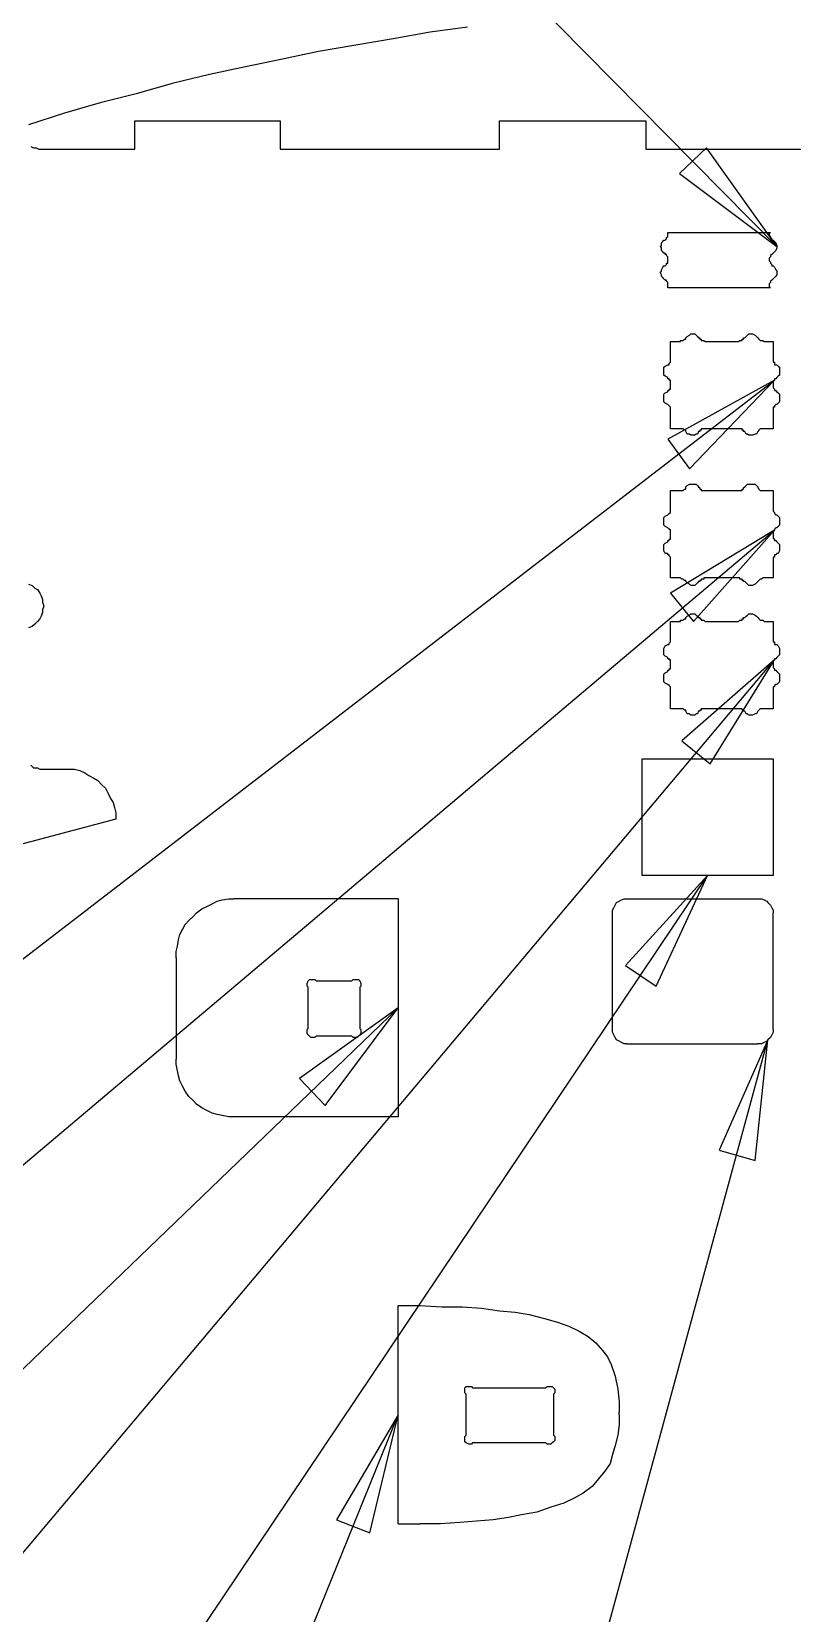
# Model space of a CAD drawing. Extents: x 9 to 432, y 44 to 411.
# Drawn here: x 82.9 to 99.62, y 87.01 to 121.79 of the extents above; entities that cross this region are included whole.
import ezdxf

# ---------------------------------------------------------------- set-up
doc = ezdxf.new("R2010")
doc.units = 0
doc.layers.get('0').update_dxf_attribs({"linetype": 'CONTINUOUS'})

msp = doc.modelspace()

# ---------------------------------------------------------------- linework, layer by layer
at = {"color": 7}
for p, q in [((33.584444, 183.612367), (99.285778, 117.064367)), ((91.665778, 121.777478), (90.847333, 121.636367)), ((92.484222, 121.890367), (91.665778, 121.777478)), ((90.028889, 121.495256), (89.210444, 121.354144)), ((90.847333, 121.636367), (90.028889, 121.495256)), ((88.420222, 121.184811), (87.601778, 121.015478)), ((89.210444, 121.354144), (88.420222, 121.184811)), ((86.811556, 120.846144), (85.993111, 120.648589)), ((87.601778, 121.015478), (86.811556, 120.846144)), ((85.202889, 120.422811), (84.412667, 120.225256)), ((85.993111, 120.648589), (85.202889, 120.422811)), ((83.622444, 119.999478), (82.832222, 119.745478)), ((84.412667, 120.225256), (83.622444, 119.999478)), ((85.174667, 119.830144), (88.363778, 119.830144)), ((85.174667, 119.209256), (85.174667, 119.830144)), ((88.363778, 119.830144), (88.363778, 119.209256)), ((93.189778, 119.830144), (96.407111, 119.830144)), ((93.189778, 119.209256), (93.189778, 119.830144)), ((96.407111, 119.830144), (96.407111, 119.209256)), ((82.888667, 119.2657), (82.945111, 119.237478)), ((82.945111, 119.237478), (83.001556, 119.237478)), ((83.001556, 119.237478), (83.058, 119.209256)), ((83.058, 119.209256), (85.174667, 119.209256)), ((88.363778, 119.209256), (93.189778, 119.209256)), ((96.407111, 119.209256), (111.223778, 119.209256)), ((97.733556, 119.237478), (97.140889, 118.673033)), ((97.733556, 119.237478), (97.140889, 118.673033)), ((99.285778, 117.064367), (97.733556, 119.237478)), ((99.285778, 117.064367), (97.733556, 119.237478)), ((97.140889, 118.673033), (99.285778, 117.064367)), ((96.774, 117.177256), (96.802222, 117.205478)), ((96.802222, 117.205478), (96.830444, 117.205478)), ((96.830444, 117.205478), (96.858667, 117.2337)), ((96.858667, 117.261922), (96.886889, 117.290144)), ((96.858667, 117.2337), (96.858667, 117.261922)), ((96.886889, 117.374811), (99.144667, 117.374811)), ((96.886889, 117.346589), (96.886889, 117.374811)), ((96.886889, 117.318367), (96.886889, 117.346589)), ((96.886889, 117.290144), (96.886889, 117.318367)), ((99.144667, 117.374811), (99.116444, 117.346589)), ((99.116444, 117.346589), (99.116444, 117.318367)), ((99.116444, 117.318367), (99.144667, 117.290144)), ((99.144667, 117.290144), (99.144667, 117.261922)), ((99.144667, 117.261922), (99.172889, 117.2337)), ((99.172889, 117.2337), (99.172889, 117.205478)), ((99.172889, 117.205478), (99.201111, 117.205478)), ((99.201111, 117.205478), (99.229333, 117.177256)), ((96.717556, 117.064367), (96.745778, 117.092589)), ((96.745778, 117.036144), (96.717556, 117.064367)), ((96.745778, 117.149033), (96.774, 117.177256)), ((96.745778, 117.092589), (96.745778, 117.149033)), ((96.745778, 116.9797), (96.745778, 117.036144)), ((96.774, 116.951478), (96.745778, 116.9797)), ((96.802222, 116.923256), (96.774, 116.951478)), ((96.830444, 116.923256), (96.802222, 116.923256)), ((96.830444, 116.895033), (96.830444, 116.923256)), ((96.858667, 116.895033), (96.830444, 116.895033)), ((96.858667, 116.866811), (96.858667, 116.895033)), ((96.886889, 116.838589), (96.858667, 116.866811)), ((99.172889, 116.895033), (99.144667, 116.866811)), ((99.144667, 116.866811), (99.144667, 116.838589)), ((99.201111, 116.923256), (99.172889, 116.895033)), ((99.229333, 116.951478), (99.201111, 116.923256)), ((99.201111, 116.923256), (99.201111, 116.923256)), ((99.229333, 117.177256), (99.257556, 117.149033)), ((99.257556, 116.9797), (99.229333, 116.951478)), ((99.257556, 117.149033), (99.285778, 117.092589)), ((99.285778, 117.036144), (99.257556, 116.9797)), ((99.285778, 117.092589), (99.285778, 117.064367)), ((99.285778, 117.064367), (99.285778, 117.036144)), ((96.717556, 116.499922), (96.745778, 116.528144)), ((96.745778, 116.556367), (96.774, 116.612811)), ((96.745778, 116.528144), (96.745778, 116.556367)), ((96.774, 116.612811), (96.802222, 116.641033)), ((96.802222, 116.641033), (96.830444, 116.641033)), ((96.830444, 116.641033), (96.858667, 116.669256)), ((96.858667, 116.669256), (96.858667, 116.697478)), ((96.858667, 116.697478), (96.886889, 116.697478)), ((96.886889, 116.810367), (96.886889, 116.838589)), ((96.886889, 116.782144), (96.886889, 116.810367)), ((96.886889, 116.753922), (96.886889, 116.782144)), ((96.886889, 116.7257), (96.886889, 116.753922)), ((96.886889, 116.697478), (96.886889, 116.7257)), ((99.144667, 116.838589), (99.116444, 116.810367)), ((99.116444, 116.810367), (99.116444, 116.782144)), ((99.116444, 116.782144), (99.116444, 116.753922)), ((99.116444, 116.753922), (99.116444, 116.753922)), ((99.116444, 116.753922), (99.144667, 116.7257)), ((99.144667, 116.7257), (99.144667, 116.697478)), ((99.144667, 116.697478), (99.172889, 116.669256)), ((99.172889, 116.669256), (99.172889, 116.641033)), ((99.172889, 116.641033), (99.201111, 116.641033)), ((99.201111, 116.641033), (99.229333, 116.612811)), ((99.229333, 116.612811), (99.257556, 116.556367)), ((99.257556, 116.556367), (99.285778, 116.528144)), ((99.285778, 116.528144), (99.285778, 116.499922)), ((96.745778, 116.443478), (96.717556, 116.499922)), ((96.745778, 116.415256), (96.745778, 116.443478)), ((96.774, 116.387033), (96.745778, 116.415256)), ((96.802222, 116.358811), (96.774, 116.387033)), ((96.830444, 116.330589), (96.802222, 116.358811)), ((96.858667, 116.330589), (96.830444, 116.330589)), ((96.858667, 116.302367), (96.858667, 116.330589)), ((96.886889, 116.274144), (96.858667, 116.302367)), ((96.886889, 116.245922), (96.886889, 116.274144)), ((96.886889, 116.2177), (96.886889, 116.245922)), ((96.886889, 116.189478), (96.886889, 116.2177)), ((96.886889, 116.161256), (96.886889, 116.189478)), ((99.144667, 116.161256), (96.886889, 116.161256)), ((99.144667, 116.274144), (99.116444, 116.245922)), ((99.116444, 116.245922), (99.116444, 116.2177)), ((99.116444, 116.2177), (99.116444, 116.189478)), ((99.116444, 116.189478), (99.144667, 116.161256)), ((99.172889, 116.330589), (99.144667, 116.302367)), ((99.144667, 116.302367), (99.144667, 116.274144)), ((99.201111, 116.358811), (99.172889, 116.330589)), ((99.229333, 116.387033), (99.201111, 116.358811)), ((99.257556, 116.415256), (99.229333, 116.387033)), ((99.285778, 116.443478), (99.257556, 116.415256)), ((99.285778, 116.499922), (99.285778, 116.443478)), ((97.310222, 115.088811), (97.366667, 115.117033)), ((97.366667, 115.117033), (97.394889, 115.145256)), ((97.394889, 115.145256), (97.423111, 115.145256)), ((97.423111, 115.145256), (97.479556, 115.145256)), ((97.479556, 115.145256), (97.507778, 115.117033)), ((97.507778, 115.117033), (97.536, 115.088811)), ((98.608444, 115.088811), (98.636667, 115.117033)), ((98.636667, 115.117033), (98.664889, 115.145256)), ((98.664889, 115.145256), (98.721333, 115.145256)), ((98.721333, 115.145256), (98.749556, 115.145256)), ((98.749556, 115.145256), (98.806, 115.117033)), ((98.806, 115.117033), (98.834222, 115.088811)), ((96.943333, 114.975922), (97.169111, 114.975922)), ((96.943333, 114.580811), (96.943333, 114.975922)), ((97.169111, 114.975922), (97.169111, 115.004144)), ((97.169111, 115.004144), (97.197333, 115.004144)), ((97.197333, 115.004144), (97.225556, 115.004144)), ((97.225556, 115.004144), (97.253778, 115.032367)), ((97.253778, 115.032367), (97.282, 115.032367)), ((97.282, 115.060589), (97.310222, 115.088811)), ((97.282, 115.032367), (97.282, 115.060589)), ((97.536, 115.088811), (97.564222, 115.060589)), ((97.564222, 115.060589), (97.592444, 115.060589)), ((97.592444, 115.060589), (97.592444, 115.032367)), ((97.592444, 115.032367), (97.620667, 115.032367)), ((97.620667, 115.032367), (97.620667, 115.004144)), ((97.620667, 115.004144), (97.648889, 115.004144)), ((97.648889, 115.004144), (97.677111, 115.004144)), ((97.677111, 115.004144), (97.705333, 114.975922)), ((97.705333, 114.975922), (98.439111, 114.975922)), ((98.439111, 114.975922), (98.467333, 115.004144)), ((98.467333, 115.004144), (98.495556, 115.004144)), ((98.495556, 115.004144), (98.523778, 115.004144)), ((98.523778, 115.004144), (98.523778, 115.032367)), ((98.523778, 115.032367), (98.552, 115.032367)), ((98.552, 115.032367), (98.552, 115.060589)), ((98.552, 115.060589), (98.580222, 115.060589)), ((98.580222, 115.060589), (98.608444, 115.088811)), ((98.834222, 115.088811), (98.862444, 115.060589)), ((98.862444, 115.060589), (98.862444, 115.060589)), ((98.862444, 115.060589), (98.890667, 115.032367)), ((98.890667, 115.032367), (98.918889, 115.004144)), ((98.918889, 115.004144), (98.947111, 115.004144)), ((98.947111, 115.004144), (98.975333, 115.004144)), ((98.975333, 115.004144), (99.003556, 114.975922)), ((99.003556, 114.975922), (99.201111, 114.975922)), ((99.201111, 114.975922), (99.201111, 114.580811)), ((96.802222, 114.411478), (96.830444, 114.4397)), ((96.830444, 114.4397), (96.886889, 114.467922)), ((96.886889, 114.467922), (96.886889, 114.467922)), ((96.886889, 114.467922), (96.915111, 114.467922)), ((96.915111, 114.496144), (96.943333, 114.524367)), ((96.915111, 114.467922), (96.915111, 114.496144)), ((96.943333, 114.552589), (96.943333, 114.580811)), ((96.943333, 114.524367), (96.943333, 114.552589)), ((99.201111, 114.580811), (99.201111, 114.580811)), ((99.201111, 114.580811), (99.201111, 114.552589)), ((99.201111, 114.552589), (99.201111, 114.524367)), ((99.201111, 114.524367), (99.229333, 114.524367)), ((99.229333, 114.524367), (99.229333, 114.496144)), ((99.229333, 114.496144), (99.229333, 114.467922)), ((99.229333, 114.467922), (99.257556, 114.467922)), ((99.257556, 114.467922), (99.285778, 114.467922)), ((99.285778, 114.467922), (99.314, 114.4397)), ((99.314, 114.4397), (99.342222, 114.411478)), ((26.924, 58.446811), (99.229333, 114.129256)), ((96.802222, 114.355033), (96.802222, 114.411478)), ((96.802222, 114.326811), (96.802222, 114.355033)), ((96.802222, 114.270367), (96.802222, 114.326811)), ((96.802222, 114.242144), (96.802222, 114.270367)), ((96.830444, 114.213922), (96.802222, 114.242144)), ((96.886889, 114.1857), (96.830444, 114.213922)), ((96.886889, 114.157478), (96.886889, 114.1857)), ((96.915111, 114.157478), (96.886889, 114.157478)), ((99.229333, 114.129256), (96.886889, 112.831033)), ((99.229333, 114.129256), (96.886889, 112.831033)), ((96.915111, 114.129256), (96.915111, 114.157478)), ((96.943333, 114.129256), (96.915111, 114.129256)), ((96.943333, 114.101033), (96.943333, 114.129256)), ((96.943333, 114.072811), (96.943333, 114.101033)), ((96.943333, 114.044589), (96.943333, 114.072811)), ((97.366667, 112.181922), (99.229333, 114.129256)), ((99.229333, 114.129256), (99.201111, 114.101033)), ((99.201111, 114.101033), (99.201111, 114.072811)), ((99.201111, 114.072811), (99.201111, 114.044589)), ((99.257556, 114.157478), (99.229333, 114.157478)), ((99.229333, 114.157478), (99.229333, 114.129256)), ((99.285778, 114.1857), (99.257556, 114.157478)), ((99.314, 114.213922), (99.285778, 114.1857)), ((99.342222, 114.242144), (99.314, 114.213922)), ((99.342222, 114.411478), (99.342222, 114.355033)), ((99.342222, 114.355033), (99.342222, 114.326811)), ((99.342222, 114.326811), (99.342222, 114.270367)), ((99.342222, 114.270367), (99.342222, 114.242144)), ((96.802222, 113.818811), (96.830444, 113.847033)), ((96.802222, 113.790589), (96.802222, 113.818811)), ((96.802222, 113.734144), (96.802222, 113.790589)), ((96.802222, 113.705922), (96.802222, 113.734144)), ((96.830444, 113.847033), (96.886889, 113.875256)), ((96.886889, 113.875256), (96.886889, 113.903478)), ((96.886889, 113.903478), (96.915111, 113.903478)), ((96.915111, 113.903478), (96.915111, 113.9317)), ((96.915111, 113.9317), (96.943333, 113.9317)), ((96.943333, 114.016367), (96.943333, 114.044589)), ((96.943333, 113.988144), (96.943333, 114.016367)), ((96.943333, 113.959922), (96.943333, 113.988144)), ((96.943333, 113.9317), (96.943333, 113.959922)), ((99.201111, 114.044589), (99.201111, 114.016367)), ((99.201111, 114.016367), (99.201111, 113.988144)), ((99.201111, 113.988144), (99.201111, 113.959922)), ((99.201111, 113.959922), (99.229333, 113.9317)), ((99.229333, 113.9317), (99.229333, 113.903478)), ((99.229333, 113.903478), (99.257556, 113.903478)), ((99.257556, 113.903478), (99.285778, 113.875256)), ((99.285778, 113.875256), (99.314, 113.847033)), ((99.314, 113.847033), (99.342222, 113.818811)), ((99.342222, 113.818811), (99.342222, 113.790589)), ((99.342222, 113.790589), (99.342222, 113.734144)), ((99.342222, 113.734144), (99.342222, 113.705922)), ((96.802222, 113.649478), (96.802222, 113.705922)), ((96.830444, 113.621256), (96.802222, 113.649478)), ((96.886889, 113.593033), (96.830444, 113.621256)), ((96.915111, 113.564811), (96.886889, 113.593033)), ((96.943333, 113.536589), (96.915111, 113.564811)), ((96.943333, 113.508367), (96.943333, 113.536589)), ((96.943333, 113.480144), (96.943333, 113.508367)), ((96.943333, 113.451922), (96.943333, 113.480144)), ((96.943333, 113.056811), (96.943333, 113.451922)), ((99.229333, 113.536589), (99.201111, 113.536589)), ((99.201111, 113.536589), (99.201111, 113.508367)), ((99.201111, 113.508367), (99.201111, 113.480144)), ((99.201111, 113.480144), (99.201111, 113.451922)), ((99.201111, 113.451922), (99.201111, 113.056811)), ((99.257556, 113.593033), (99.229333, 113.564811)), ((99.229333, 113.564811), (99.229333, 113.536589)), ((99.285778, 113.593033), (99.257556, 113.593033)), ((99.314, 113.621256), (99.285778, 113.593033)), ((99.342222, 113.649478), (99.314, 113.621256)), ((99.342222, 113.705922), (99.342222, 113.649478)), ((97.169111, 113.056811), (96.943333, 113.056811)), ((97.197333, 113.056811), (97.169111, 113.056811)), ((97.225556, 113.056811), (97.197333, 113.056811)), ((97.253778, 113.028589), (97.225556, 113.056811)), ((97.282, 113.028589), (97.253778, 113.028589)), ((97.282, 113.000367), (97.282, 113.028589)), ((97.620667, 113.028589), (97.592444, 113.028589)), ((97.592444, 113.028589), (97.592444, 113.000367)), ((97.648889, 113.056811), (97.620667, 113.056811)), ((97.620667, 113.056811), (97.620667, 113.028589)), ((97.677111, 113.056811), (97.648889, 113.056811)), ((97.705333, 113.056811), (97.677111, 113.056811)), ((98.439111, 113.056811), (97.705333, 113.056811)), ((98.467333, 113.056811), (98.439111, 113.056811)), ((98.495556, 113.056811), (98.467333, 113.056811)), ((98.523778, 113.056811), (98.495556, 113.056811)), ((98.523778, 113.028589), (98.523778, 113.056811)), ((98.552, 113.028589), (98.523778, 113.028589)), ((98.552, 113.000367), (98.552, 113.028589)), ((98.890667, 113.028589), (98.862444, 113.000367)), ((98.918889, 113.056811), (98.890667, 113.028589)), ((98.947111, 113.056811), (98.918889, 113.056811)), ((98.975333, 113.056811), (98.947111, 113.056811)), ((99.003556, 113.056811), (98.975333, 113.056811)), ((99.201111, 113.056811), (99.003556, 113.056811)), ((96.886889, 112.831033), (97.366667, 112.181922)), ((96.886889, 112.831033), (97.366667, 112.181922)), ((97.282, 113.000367), (97.282, 113.000367)), ((97.310222, 112.943922), (97.282, 113.000367)), ((97.366667, 112.943922), (97.310222, 112.943922)), ((97.394889, 112.9157), (97.366667, 112.943922)), ((97.423111, 112.9157), (97.394889, 112.9157)), ((97.479556, 112.9157), (97.423111, 112.9157)), ((97.507778, 112.943922), (97.479556, 112.9157)), ((97.536, 112.943922), (97.507778, 112.943922)), ((97.564222, 113.000367), (97.536, 112.943922)), ((97.592444, 113.000367), (97.564222, 113.000367)), ((98.580222, 113.000367), (98.552, 113.000367)), ((98.608444, 112.943922), (98.580222, 113.000367)), ((98.636667, 112.943922), (98.608444, 112.943922)), ((98.664889, 112.9157), (98.636667, 112.943922)), ((98.721333, 112.9157), (98.664889, 112.9157)), ((98.749556, 112.9157), (98.721333, 112.9157)), ((98.806, 112.943922), (98.749556, 112.9157)), ((98.834222, 112.943922), (98.806, 112.943922)), ((98.862444, 113.000367), (98.834222, 112.943922)), ((96.943333, 111.702144), (97.169111, 111.702144)), ((96.943333, 111.307033), (96.943333, 111.702144)), ((97.169111, 111.702144), (97.169111, 111.702144)), ((97.169111, 111.702144), (97.197333, 111.702144)), ((97.197333, 111.702144), (97.225556, 111.702144)), ((97.225556, 111.702144), (97.253778, 111.730367)), ((97.253778, 111.730367), (97.282, 111.730367)), ((97.282, 111.786811), (97.310222, 111.815033)), ((97.282, 111.758589), (97.282, 111.786811)), ((97.282, 111.730367), (97.282, 111.758589)), ((97.310222, 111.815033), (97.366667, 111.843256)), ((97.366667, 111.843256), (97.394889, 111.843256)), ((97.394889, 111.843256), (97.423111, 111.843256)), ((97.423111, 111.843256), (97.479556, 111.843256)), ((97.479556, 111.843256), (97.507778, 111.843256)), ((97.507778, 111.843256), (97.536, 111.815033)), ((97.536, 111.815033), (97.564222, 111.786811)), ((97.564222, 111.786811), (97.592444, 111.758589)), ((97.592444, 111.758589), (97.592444, 111.730367)), ((97.592444, 111.730367), (97.620667, 111.730367)), ((97.620667, 111.730367), (97.620667, 111.702144)), ((97.620667, 111.702144), (97.648889, 111.702144)), ((97.648889, 111.702144), (97.677111, 111.702144)), ((97.677111, 111.702144), (97.705333, 111.702144)), ((97.705333, 111.702144), (98.439111, 111.702144)), ((98.439111, 111.702144), (98.467333, 111.702144)), ((98.467333, 111.702144), (98.495556, 111.702144)), ((98.495556, 111.702144), (98.523778, 111.702144)), ((98.523778, 111.702144), (98.523778, 111.730367)), ((98.523778, 111.730367), (98.552, 111.730367)), ((98.552, 111.758589), (98.580222, 111.786811)), ((98.552, 111.730367), (98.552, 111.758589)), ((98.580222, 111.786811), (98.608444, 111.815033)), ((98.608444, 111.815033), (98.636667, 111.843256)), ((98.636667, 111.843256), (98.664889, 111.843256)), ((98.664889, 111.843256), (98.721333, 111.843256)), ((98.721333, 111.843256), (98.749556, 111.843256)), ((98.749556, 111.843256), (98.806, 111.843256)), ((98.806, 111.843256), (98.834222, 111.815033)), ((98.834222, 111.815033), (98.862444, 111.786811)), ((98.862444, 111.786811), (98.862444, 111.758589)), ((98.862444, 111.758589), (98.890667, 111.730367)), ((98.890667, 111.730367), (98.918889, 111.702144)), ((98.918889, 111.702144), (98.947111, 111.702144)), ((98.947111, 111.702144), (98.975333, 111.702144)), ((98.975333, 111.702144), (99.003556, 111.702144)), ((99.003556, 111.702144), (99.201111, 111.702144)), ((99.201111, 111.702144), (99.201111, 111.307033)), ((96.943333, 111.278811), (96.943333, 111.307033)), ((99.201111, 111.307033), (99.201111, 111.278811)), ((96.802222, 111.109478), (96.830444, 111.1377)), ((96.802222, 111.053033), (96.802222, 111.109478)), ((96.802222, 111.024811), (96.802222, 111.053033)), ((96.802222, 110.968367), (96.802222, 111.024811)), ((96.802222, 110.940144), (96.802222, 110.968367)), ((96.830444, 110.911922), (96.802222, 110.940144)), ((96.830444, 111.1377), (96.886889, 111.165922)), ((96.886889, 111.165922), (96.915111, 111.194144)), ((96.886889, 111.165922), (96.886889, 111.165922)), ((96.915111, 111.194144), (96.943333, 111.222367)), ((96.943333, 111.250589), (96.943333, 111.278811)), ((96.943333, 111.222367), (96.943333, 111.250589)), ((99.201111, 111.278811), (99.201111, 111.250589)), ((99.201111, 111.250589), (99.229333, 111.222367)), ((99.229333, 111.222367), (99.229333, 111.194144)), ((99.229333, 111.194144), (99.257556, 111.165922)), ((99.257556, 111.165922), (99.285778, 111.165922)), ((99.285778, 111.165922), (99.314, 111.1377)), ((99.314, 111.1377), (99.342222, 111.109478)), ((99.342222, 110.940144), (99.314, 110.911922)), ((99.342222, 111.109478), (99.342222, 111.053033)), ((99.342222, 111.053033), (99.342222, 111.024811)), ((99.342222, 111.024811), (99.342222, 110.968367)), ((99.342222, 110.968367), (99.342222, 110.940144)), ((37.366222, 58.587922), (99.229333, 110.827256)), ((96.886889, 110.8837), (96.830444, 110.911922)), ((96.915111, 110.855478), (96.886889, 110.8837)), ((96.886889, 110.573256), (96.886889, 110.601478)), ((96.886889, 110.601478), (96.915111, 110.601478)), ((96.943333, 110.827256), (96.915111, 110.855478)), ((96.915111, 110.601478), (96.915111, 110.6297)), ((96.915111, 110.6297), (96.943333, 110.6297)), ((99.229333, 110.827256), (96.943333, 109.444367)), ((99.229333, 110.827256), (96.943333, 109.444367)), ((96.943333, 110.799033), (96.943333, 110.827256)), ((96.943333, 110.770811), (96.943333, 110.799033)), ((96.943333, 110.742589), (96.943333, 110.770811)), ((96.943333, 110.714367), (96.943333, 110.742589)), ((96.943333, 110.686144), (96.943333, 110.714367)), ((96.943333, 110.657922), (96.943333, 110.686144)), ((96.943333, 110.6297), (96.943333, 110.657922)), ((97.451333, 108.823478), (99.229333, 110.827256)), ((99.229333, 110.827256), (99.201111, 110.799033)), ((99.201111, 110.799033), (99.201111, 110.770811)), ((99.201111, 110.770811), (99.201111, 110.742589)), ((99.201111, 110.742589), (99.201111, 110.714367)), ((99.201111, 110.714367), (99.201111, 110.714367)), ((99.201111, 110.714367), (99.201111, 110.686144)), ((99.201111, 110.686144), (99.201111, 110.657922)), ((99.201111, 110.657922), (99.229333, 110.6297)), ((99.257556, 110.8837), (99.229333, 110.855478)), ((99.229333, 110.855478), (99.229333, 110.827256)), ((99.229333, 110.6297), (99.229333, 110.601478)), ((99.229333, 110.601478), (99.257556, 110.601478)), ((99.285778, 110.8837), (99.257556, 110.8837)), ((99.257556, 110.601478), (99.285778, 110.573256)), ((99.314, 110.911922), (99.285778, 110.8837)), ((96.802222, 110.516811), (96.830444, 110.545033)), ((96.802222, 110.488589), (96.802222, 110.516811)), ((96.802222, 110.432144), (96.802222, 110.488589)), ((96.802222, 110.403922), (96.802222, 110.432144)), ((96.802222, 110.3757), (96.802222, 110.403922)), ((96.830444, 110.319256), (96.802222, 110.3757)), ((96.830444, 110.545033), (96.886889, 110.573256)), ((96.886889, 110.319256), (96.830444, 110.319256)), ((96.886889, 110.291033), (96.886889, 110.319256)), ((96.915111, 110.291033), (96.886889, 110.291033)), ((96.915111, 110.262811), (96.915111, 110.291033)), ((96.943333, 110.234589), (96.915111, 110.262811)), ((99.257556, 110.291033), (99.229333, 110.291033)), ((99.229333, 110.291033), (99.229333, 110.262811)), ((99.229333, 110.262811), (99.229333, 110.234589)), ((99.285778, 110.319256), (99.257556, 110.291033)), ((99.285778, 110.573256), (99.314, 110.545033)), ((99.314, 110.319256), (99.285778, 110.319256)), ((99.314, 110.545033), (99.342222, 110.516811)), ((99.342222, 110.3757), (99.314, 110.319256)), ((99.342222, 110.516811), (99.342222, 110.488589)), ((99.342222, 110.488589), (99.342222, 110.432144)), ((99.342222, 110.432144), (99.342222, 110.403922)), ((99.342222, 110.403922), (99.342222, 110.3757)), ((96.943333, 110.206367), (96.943333, 110.234589)), ((96.943333, 110.178144), (96.943333, 110.206367)), ((96.943333, 110.178144), (96.943333, 110.178144)), ((96.943333, 109.783033), (96.943333, 110.178144)), ((99.229333, 110.234589), (99.201111, 110.234589)), ((99.201111, 110.234589), (99.201111, 110.206367)), ((99.201111, 110.206367), (99.201111, 110.178144)), ((99.201111, 110.178144), (99.201111, 109.783033)), ((82.832222, 109.641922), (82.916889, 109.6137)), ((82.916889, 109.6137), (82.973333, 109.557256)), ((82.973333, 109.557256), (83.029778, 109.529033)), ((97.169111, 109.783033), (96.943333, 109.783033)), ((97.197333, 109.754811), (97.169111, 109.783033)), ((97.225556, 109.754811), (97.197333, 109.754811)), ((97.253778, 109.726589), (97.225556, 109.754811)), ((97.282, 109.726589), (97.253778, 109.726589)), ((97.282, 109.698367), (97.282, 109.726589)), ((97.282, 109.698367), (97.282, 109.698367)), ((97.310222, 109.670144), (97.282, 109.698367)), ((97.366667, 109.641922), (97.310222, 109.670144)), ((97.394889, 109.6137), (97.366667, 109.641922)), ((97.423111, 109.6137), (97.394889, 109.6137)), ((97.479556, 109.6137), (97.423111, 109.6137)), ((97.507778, 109.641922), (97.479556, 109.6137)), ((97.536, 109.670144), (97.507778, 109.641922)), ((97.564222, 109.698367), (97.536, 109.670144)), ((97.592444, 109.698367), (97.564222, 109.698367)), ((97.620667, 109.726589), (97.592444, 109.726589)), ((97.592444, 109.726589), (97.592444, 109.698367)), ((97.648889, 109.754811), (97.620667, 109.754811)), ((97.620667, 109.754811), (97.620667, 109.726589)), ((97.677111, 109.754811), (97.648889, 109.754811)), ((97.705333, 109.783033), (97.677111, 109.783033)), ((97.677111, 109.783033), (97.677111, 109.754811)), ((98.439111, 109.783033), (97.705333, 109.783033)), ((98.467333, 109.783033), (98.439111, 109.783033)), ((98.467333, 109.754811), (98.467333, 109.783033)), ((98.495556, 109.754811), (98.467333, 109.754811)), ((98.523778, 109.754811), (98.495556, 109.754811)), ((98.523778, 109.726589), (98.523778, 109.754811)), ((98.552, 109.726589), (98.523778, 109.726589)), ((98.552, 109.698367), (98.552, 109.726589)), ((98.580222, 109.698367), (98.552, 109.698367)), ((98.608444, 109.670144), (98.580222, 109.698367)), ((98.636667, 109.641922), (98.608444, 109.670144)), ((98.664889, 109.6137), (98.636667, 109.641922)), ((98.721333, 109.6137), (98.664889, 109.6137)), ((98.749556, 109.6137), (98.721333, 109.6137)), ((98.806, 109.641922), (98.749556, 109.6137)), ((98.834222, 109.670144), (98.806, 109.641922)), ((98.862444, 109.698367), (98.834222, 109.670144)), ((98.890667, 109.726589), (98.862444, 109.698367)), ((98.918889, 109.754811), (98.890667, 109.726589)), ((98.947111, 109.754811), (98.918889, 109.754811)), ((98.975333, 109.783033), (98.947111, 109.754811)), ((99.003556, 109.783033), (98.975333, 109.783033)), ((99.201111, 109.783033), (99.003556, 109.783033)), ((83.029778, 109.529033), (83.086222, 109.444367)), ((83.086222, 109.444367), (83.114444, 109.387922)), ((83.114444, 109.387922), (83.142667, 109.303256)), ((83.142667, 109.303256), (83.142667, 109.246811)), ((83.142667, 109.246811), (83.170889, 109.162144)), ((96.943333, 109.444367), (97.451333, 108.823478)), ((96.943333, 109.444367), (97.451333, 108.823478)), ((83.086222, 108.879922), (83.029778, 108.823478)), ((83.114444, 108.936367), (83.086222, 108.879922)), ((83.142667, 109.021033), (83.114444, 108.936367)), ((83.170889, 109.162144), (83.142667, 109.077478)), ((83.142667, 109.077478), (83.142667, 109.021033)), ((97.169111, 108.823478), (97.169111, 108.8517)), ((97.169111, 108.8517), (97.197333, 108.8517)), ((97.197333, 108.8517), (97.225556, 108.8517)), ((97.225556, 108.8517), (97.253778, 108.879922)), ((97.253778, 108.879922), (97.282, 108.879922)), ((97.282, 108.908144), (97.310222, 108.936367)), ((97.282, 108.879922), (97.282, 108.908144)), ((97.310222, 108.936367), (97.366667, 108.964589)), ((97.366667, 108.964589), (97.394889, 108.992811)), ((97.394889, 108.992811), (97.423111, 108.992811)), ((97.423111, 108.992811), (97.479556, 108.992811)), ((97.479556, 108.992811), (97.507778, 108.964589)), ((97.507778, 108.964589), (97.536, 108.936367)), ((97.536, 108.936367), (97.564222, 108.908144)), ((97.564222, 108.908144), (97.592444, 108.908144)), ((97.592444, 108.908144), (97.592444, 108.879922)), ((97.592444, 108.879922), (97.620667, 108.879922)), ((97.620667, 108.879922), (97.620667, 108.8517)), ((97.620667, 108.8517), (97.648889, 108.8517)), ((97.648889, 108.8517), (97.677111, 108.8517)), ((97.677111, 108.8517), (97.705333, 108.823478)), ((98.439111, 108.823478), (98.467333, 108.8517)), ((98.467333, 108.8517), (98.495556, 108.8517)), ((98.495556, 108.8517), (98.523778, 108.8517)), ((98.523778, 108.8517), (98.523778, 108.879922)), ((98.523778, 108.879922), (98.552, 108.879922)), ((98.552, 108.879922), (98.552, 108.908144)), ((98.552, 108.908144), (98.580222, 108.908144)), ((98.580222, 108.908144), (98.608444, 108.936367)), ((98.608444, 108.936367), (98.636667, 108.964589)), ((98.636667, 108.964589), (98.664889, 108.992811)), ((98.664889, 108.992811), (98.721333, 108.992811)), ((98.721333, 108.992811), (98.749556, 108.992811)), ((98.749556, 108.992811), (98.806, 108.964589)), ((98.806, 108.964589), (98.834222, 108.936367)), ((98.834222, 108.936367), (98.862444, 108.908144)), ((98.862444, 108.908144), (98.862444, 108.908144)), ((98.862444, 108.908144), (98.890667, 108.879922)), ((98.890667, 108.879922), (98.918889, 108.8517)), ((98.918889, 108.8517), (98.947111, 108.8517)), ((98.947111, 108.8517), (98.975333, 108.8517)), ((98.975333, 108.8517), (99.003556, 108.823478)), ((82.916889, 108.710589), (82.832222, 108.682367)), ((82.973333, 108.767033), (82.916889, 108.710589)), ((83.029778, 108.823478), (82.973333, 108.767033)), ((96.943333, 108.823478), (97.169111, 108.823478)), ((96.943333, 108.428367), (96.943333, 108.823478)), ((97.705333, 108.823478), (98.439111, 108.823478)), ((99.003556, 108.823478), (99.201111, 108.823478)), ((99.201111, 108.823478), (99.201111, 108.428367)), ((96.802222, 108.230811), (96.830444, 108.287256)), ((96.802222, 108.202589), (96.802222, 108.230811)), ((96.802222, 108.174367), (96.802222, 108.202589)), ((96.802222, 108.117922), (96.802222, 108.174367)), ((96.830444, 108.287256), (96.886889, 108.315478)), ((96.886889, 108.315478), (96.886889, 108.315478)), ((96.886889, 108.315478), (96.915111, 108.315478)), ((96.915111, 108.3437), (96.943333, 108.371922)), ((96.915111, 108.315478), (96.915111, 108.3437)), ((96.943333, 108.400144), (96.943333, 108.428367)), ((96.943333, 108.371922), (96.943333, 108.400144)), ((99.201111, 108.428367), (99.201111, 108.428367)), ((99.201111, 108.428367), (99.201111, 108.400144)), ((99.201111, 108.400144), (99.201111, 108.371922)), ((99.201111, 108.371922), (99.229333, 108.371922)), ((99.229333, 108.371922), (99.229333, 108.3437)), ((99.229333, 108.3437), (99.229333, 108.315478)), ((99.229333, 108.315478), (99.257556, 108.315478)), ((99.257556, 108.315478), (99.285778, 108.315478)), ((99.285778, 108.315478), (99.314, 108.287256)), ((99.314, 108.287256), (99.342222, 108.230811)), ((99.342222, 108.230811), (99.342222, 108.202589)), ((99.342222, 108.202589), (99.342222, 108.174367)), ((99.342222, 108.174367), (99.342222, 108.117922)), ((58.053111, 59.039478), (99.229333, 107.976811)), ((96.802222, 108.0897), (96.802222, 108.117922)), ((96.830444, 108.061478), (96.802222, 108.0897)), ((96.886889, 108.033256), (96.830444, 108.061478)), ((96.886889, 108.005033), (96.886889, 108.033256)), ((96.915111, 108.005033), (96.886889, 108.005033)), ((96.915111, 107.976811), (96.915111, 108.005033)), ((96.943333, 107.976811), (96.915111, 107.976811)), ((96.943333, 107.948589), (96.943333, 107.976811)), ((96.943333, 107.920367), (96.943333, 107.948589)), ((96.943333, 107.892144), (96.943333, 107.920367)), ((96.943333, 107.863922), (96.943333, 107.892144)), ((96.943333, 107.8357), (96.943333, 107.863922)), ((96.943333, 107.807478), (96.943333, 107.8357)), ((99.229333, 107.976811), (97.197333, 106.198811)), ((99.229333, 107.976811), (97.197333, 106.198811)), ((97.818222, 105.690811), (99.229333, 107.976811)), ((99.229333, 107.976811), (99.201111, 107.948589)), ((99.201111, 107.948589), (99.201111, 107.920367)), ((99.201111, 107.920367), (99.201111, 107.892144)), ((99.201111, 107.892144), (99.201111, 107.863922)), ((99.201111, 107.863922), (99.201111, 107.8357)), ((99.201111, 107.8357), (99.201111, 107.807478)), ((99.257556, 108.005033), (99.229333, 108.005033)), ((99.229333, 108.005033), (99.229333, 107.976811)), ((99.285778, 108.033256), (99.257556, 108.005033)), ((99.314, 108.061478), (99.285778, 108.033256)), ((99.342222, 108.0897), (99.314, 108.061478)), ((99.342222, 108.117922), (99.342222, 108.0897)), ((96.802222, 107.666367), (96.830444, 107.694589)), ((96.802222, 107.638144), (96.802222, 107.666367)), ((96.802222, 107.5817), (96.802222, 107.638144)), ((96.802222, 107.553478), (96.802222, 107.5817)), ((96.802222, 107.497033), (96.802222, 107.553478)), ((96.830444, 107.468811), (96.802222, 107.497033)), ((96.830444, 107.694589), (96.886889, 107.722811)), ((96.886889, 107.440589), (96.830444, 107.468811)), ((96.886889, 107.722811), (96.886889, 107.751033)), ((96.886889, 107.751033), (96.915111, 107.751033)), ((96.915111, 107.751033), (96.915111, 107.779256)), ((96.915111, 107.779256), (96.943333, 107.779256)), ((96.943333, 107.779256), (96.943333, 107.807478)), ((99.201111, 107.807478), (99.229333, 107.779256)), ((99.229333, 107.779256), (99.229333, 107.751033)), ((99.229333, 107.751033), (99.257556, 107.751033)), ((99.257556, 107.751033), (99.285778, 107.722811)), ((99.285778, 107.722811), (99.314, 107.694589)), ((99.314, 107.468811), (99.285778, 107.440589)), ((99.314, 107.694589), (99.342222, 107.666367)), ((99.342222, 107.497033), (99.314, 107.468811)), ((99.342222, 107.666367), (99.342222, 107.638144)), ((99.342222, 107.638144), (99.342222, 107.5817)), ((99.342222, 107.5817), (99.342222, 107.553478)), ((99.342222, 107.553478), (99.342222, 107.497033)), ((96.915111, 107.412367), (96.886889, 107.440589)), ((96.943333, 107.384144), (96.915111, 107.412367)), ((96.943333, 107.355922), (96.943333, 107.384144)), ((96.943333, 107.3277), (96.943333, 107.355922)), ((96.943333, 107.299478), (96.943333, 107.3277)), ((96.943333, 106.904367), (96.943333, 107.299478)), ((99.229333, 107.384144), (99.201111, 107.384144)), ((99.201111, 107.384144), (99.201111, 107.355922)), ((99.201111, 107.355922), (99.201111, 107.3277)), ((99.201111, 107.3277), (99.201111, 107.299478)), ((99.201111, 107.299478), (99.201111, 106.904367)), ((99.257556, 107.440589), (99.229333, 107.412367)), ((99.229333, 107.412367), (99.229333, 107.384144)), ((99.285778, 107.440589), (99.257556, 107.440589)), ((97.169111, 106.904367), (96.943333, 106.904367)), ((97.197333, 106.904367), (97.169111, 106.904367)), ((97.225556, 106.904367), (97.197333, 106.904367)), ((97.253778, 106.876144), (97.225556, 106.904367)), ((97.282, 106.876144), (97.253778, 106.876144)), ((97.282, 106.847922), (97.282, 106.876144)), ((97.282, 106.847922), (97.282, 106.847922)), ((97.310222, 106.791478), (97.282, 106.847922)), ((97.366667, 106.791478), (97.310222, 106.791478)), ((97.394889, 106.763256), (97.366667, 106.791478)), ((97.507778, 106.791478), (97.479556, 106.763256)), ((97.536, 106.791478), (97.507778, 106.791478)), ((97.564222, 106.847922), (97.536, 106.791478)), ((97.592444, 106.847922), (97.564222, 106.847922)), ((97.620667, 106.876144), (97.592444, 106.876144)), ((97.592444, 106.876144), (97.592444, 106.847922)), ((97.648889, 106.904367), (97.620667, 106.904367)), ((97.620667, 106.904367), (97.620667, 106.876144)), ((97.677111, 106.904367), (97.648889, 106.904367)), ((97.705333, 106.904367), (97.677111, 106.904367)), ((98.439111, 106.904367), (97.705333, 106.904367)), ((98.467333, 106.904367), (98.439111, 106.904367)), ((98.495556, 106.904367), (98.467333, 106.904367)), ((98.523778, 106.904367), (98.495556, 106.904367)), ((98.523778, 106.876144), (98.523778, 106.904367)), ((98.552, 106.876144), (98.523778, 106.876144)), ((98.552, 106.847922), (98.552, 106.876144)), ((98.580222, 106.847922), (98.552, 106.847922)), ((98.608444, 106.791478), (98.580222, 106.847922)), ((98.636667, 106.791478), (98.608444, 106.791478)), ((98.664889, 106.763256), (98.636667, 106.791478)), ((98.806, 106.791478), (98.749556, 106.763256)), ((98.834222, 106.791478), (98.806, 106.791478)), ((98.862444, 106.847922), (98.834222, 106.791478)), ((98.890667, 106.876144), (98.862444, 106.847922)), ((98.918889, 106.904367), (98.890667, 106.876144)), ((98.947111, 106.904367), (98.918889, 106.904367)), ((98.975333, 106.904367), (98.947111, 106.904367)), ((99.003556, 106.904367), (98.975333, 106.904367)), ((99.201111, 106.904367), (99.003556, 106.904367)), ((97.423111, 106.763256), (97.394889, 106.763256)), ((97.479556, 106.763256), (97.423111, 106.763256)), ((98.721333, 106.763256), (98.664889, 106.763256)), ((98.749556, 106.763256), (98.721333, 106.763256)), ((97.197333, 106.198811), (97.818222, 105.690811)), ((97.197333, 106.198811), (97.818222, 105.690811)), ((96.322444, 103.235478), (96.322444, 105.8037)), ((96.322444, 105.8037), (99.201111, 105.8037)), ((99.201111, 105.8037), (99.201111, 103.235478)), ((82.888667, 105.662589), (82.916889, 105.634367)), ((82.916889, 105.634367), (82.945111, 105.606144)), ((82.945111, 105.606144), (83.001556, 105.606144)), ((83.001556, 105.606144), (83.029778, 105.606144)), ((83.029778, 105.606144), (83.086222, 105.577922)), ((83.086222, 105.577922), (83.594222, 105.577922)), ((83.594222, 105.577922), (83.707111, 105.577922)), ((83.707111, 105.577922), (83.848222, 105.577922)), ((83.848222, 105.577922), (83.961111, 105.5497)), ((83.961111, 105.5497), (84.074, 105.493256)), ((84.074, 105.493256), (84.158667, 105.436811)), ((84.158667, 105.436811), (84.271556, 105.380367)), ((84.271556, 105.380367), (84.356222, 105.323922)), ((84.356222, 105.323922), (84.440889, 105.239256)), ((84.440889, 105.239256), (84.525556, 105.154589)), ((84.525556, 105.154589), (84.582, 105.0417)), ((84.582, 105.0417), (84.638444, 104.928811)), ((84.638444, 104.928811), (84.694889, 104.844144)), ((84.694889, 104.844144), (84.723111, 104.731256)), ((84.723111, 104.731256), (84.751333, 104.618367)), ((84.751333, 104.477256), (82.408889, 103.856367)), ((84.751333, 104.618367), (84.751333, 104.477256)), ((68.269556, 59.293478), (97.761778, 103.235478)), ((97.761778, 103.235478), (95.955556, 101.259922)), ((97.761778, 103.235478), (95.955556, 101.259922)), ((99.201111, 103.235478), (96.322444, 103.235478)), ((96.632889, 100.808367), (97.761778, 103.235478)), ((86.755111, 102.558144), (86.868, 102.614589)), ((86.868, 102.614589), (86.980889, 102.671033)), ((86.980889, 102.671033), (87.093778, 102.699256)), ((87.093778, 102.699256), (87.234889, 102.727478)), ((87.234889, 102.727478), (87.347778, 102.727478)), ((90.960222, 102.727478), (87.347778, 102.727478)), ((90.960222, 102.727478), (90.960222, 97.9297)), ((95.729778, 102.586367), (95.758, 102.642811)), ((95.758, 102.642811), (95.814444, 102.671033)), ((95.814444, 102.671033), (95.870889, 102.699256)), ((95.870889, 102.699256), (95.927333, 102.727478)), ((95.927333, 102.727478), (95.983778, 102.727478)), ((95.983778, 102.727478), (98.862444, 102.727478)), ((98.862444, 102.727478), (98.947111, 102.727478)), ((98.947111, 102.727478), (99.003556, 102.699256)), ((99.003556, 102.699256), (99.06, 102.671033)), ((99.06, 102.671033), (99.088222, 102.642811)), ((99.088222, 102.642811), (99.144667, 102.586367)), ((86.275333, 102.163033), (86.36, 102.2477)), ((86.36, 102.2477), (86.444667, 102.332367)), ((86.444667, 102.332367), (86.529333, 102.417033)), ((86.529333, 102.417033), (86.642222, 102.5017)), ((86.642222, 102.5017), (86.755111, 102.558144)), ((95.673333, 102.473478), (95.701556, 102.529922)), ((95.673333, 102.417033), (95.673333, 102.473478)), ((95.673333, 99.848811), (95.673333, 102.417033)), ((95.701556, 102.529922), (95.729778, 102.586367)), ((99.144667, 102.586367), (99.172889, 102.529922)), ((99.172889, 102.529922), (99.201111, 102.473478)), ((99.201111, 102.473478), (99.201111, 102.417033)), ((99.201111, 99.848811), (99.201111, 102.417033)), ((86.134222, 101.824367), (86.162444, 101.937256)), ((86.162444, 101.937256), (86.218889, 102.050144)), ((86.218889, 102.050144), (86.275333, 102.163033)), ((86.077778, 101.570367), (86.106, 101.683256)), ((86.077778, 101.429256), (86.077778, 101.570367)), ((86.106, 101.683256), (86.134222, 101.824367)), ((86.077778, 101.429256), (86.077778, 99.1997)), ((95.955556, 101.259922), (96.632889, 100.808367)), ((95.955556, 101.259922), (96.632889, 100.808367)), ((88.956444, 100.864811), (88.984667, 100.921256)), ((88.956444, 100.836589), (88.956444, 100.864811)), ((88.984667, 100.921256), (89.012889, 100.949478)), ((89.012889, 100.949478), (89.041111, 100.949478)), ((89.041111, 100.949478), (89.069333, 100.949478)), ((89.069333, 100.949478), (89.125778, 100.949478)), ((89.125778, 100.949478), (89.154, 100.921256)), ((89.154, 100.921256), (89.944222, 100.921256)), ((89.944222, 100.921256), (89.972444, 100.949478)), ((89.972444, 100.949478), (90.028889, 100.949478)), ((90.028889, 100.949478), (90.057111, 100.949478)), ((90.057111, 100.949478), (90.085333, 100.949478)), ((90.085333, 100.949478), (90.113556, 100.921256)), ((90.113556, 100.921256), (90.141778, 100.864811)), ((90.141778, 100.864811), (90.141778, 100.836589)), ((88.956444, 100.808367), (88.956444, 100.836589)), ((88.984667, 100.780144), (88.956444, 100.808367)), ((88.984667, 99.877033), (88.984667, 100.780144)), ((90.141778, 100.808367), (90.113556, 100.780144)), ((90.113556, 100.780144), (90.113556, 99.877033)), ((90.141778, 100.836589), (90.141778, 100.808367)), ((47.780222, 58.785478), (90.960222, 100.328589)), ((90.960222, 100.328589), (88.787111, 98.776367)), ((90.960222, 100.328589), (88.787111, 98.776367)), ((89.351556, 98.1837), (90.960222, 100.328589)), ((88.956444, 99.848811), (88.984667, 99.877033)), ((88.956444, 99.792367), (88.956444, 99.848811)), ((90.113556, 99.877033), (90.141778, 99.848811)), ((90.141778, 99.848811), (90.141778, 99.792367)), ((95.673333, 99.792367), (95.673333, 99.848811)), ((99.201111, 99.848811), (99.201111, 99.792367)), ((88.250889, 59.8297), (99.088222, 99.623033)), ((88.956444, 99.764144), (88.956444, 99.792367)), ((88.984667, 99.735922), (88.956444, 99.764144)), ((89.012889, 99.7077), (88.984667, 99.735922)), ((89.041111, 99.679478), (89.012889, 99.7077)), ((89.069333, 99.679478), (89.041111, 99.679478)), ((89.125778, 99.679478), (89.069333, 99.679478)), ((89.154, 99.7077), (89.125778, 99.679478)), ((89.944222, 99.7077), (89.154, 99.7077)), ((89.972444, 99.679478), (89.944222, 99.7077)), ((90.028889, 99.679478), (89.972444, 99.679478)), ((90.057111, 99.679478), (90.028889, 99.679478)), ((90.085333, 99.7077), (90.057111, 99.679478)), ((90.113556, 99.735922), (90.085333, 99.7077)), ((90.141778, 99.764144), (90.113556, 99.735922)), ((90.141778, 99.792367), (90.141778, 99.764144)), ((95.701556, 99.735922), (95.673333, 99.792367)), ((95.729778, 99.679478), (95.701556, 99.735922)), ((95.758, 99.623033), (95.729778, 99.679478)), ((95.814444, 99.594811), (95.758, 99.623033)), ((95.870889, 99.566589), (95.814444, 99.594811)), ((95.927333, 99.538367), (95.870889, 99.566589)), ((95.983778, 99.538367), (95.927333, 99.538367)), ((95.983778, 99.538367), (98.862444, 99.538367)), ((99.088222, 99.623033), (98.015778, 97.195922)), ((99.088222, 99.623033), (98.015778, 97.195922)), ((98.806, 96.970144), (99.088222, 99.623033)), ((98.947111, 99.538367), (98.862444, 99.538367)), ((99.003556, 99.566589), (98.947111, 99.538367)), ((99.06, 99.594811), (99.003556, 99.566589)), ((99.088222, 99.623033), (99.06, 99.594811)), ((99.144667, 99.679478), (99.088222, 99.623033)), ((99.172889, 99.735922), (99.144667, 99.679478)), ((99.201111, 99.792367), (99.172889, 99.735922)), ((86.077778, 99.086811), (86.077778, 99.1997)), ((86.106, 98.9457), (86.077778, 99.086811)), ((86.134222, 98.832811), (86.106, 98.9457)), ((86.162444, 98.719922), (86.134222, 98.832811)), ((88.787111, 98.776367), (89.351556, 98.1837)), ((88.787111, 98.776367), (89.351556, 98.1837)), ((86.218889, 98.607033), (86.162444, 98.719922)), ((86.275333, 98.494144), (86.218889, 98.607033)), ((86.36, 98.381256), (86.275333, 98.494144)), ((86.444667, 98.296589), (86.36, 98.381256)), ((86.529333, 98.211922), (86.444667, 98.296589)), ((86.642222, 98.127256), (86.529333, 98.211922)), ((86.755111, 98.070811), (86.642222, 98.127256)), ((86.868, 98.014367), (86.755111, 98.070811)), ((86.980889, 97.986144), (86.868, 98.014367)), ((87.093778, 97.957922), (86.980889, 97.986144)), ((87.234889, 97.9297), (87.093778, 97.957922)), ((87.347778, 97.9297), (87.234889, 97.9297)), ((90.960222, 97.9297), (87.347778, 97.9297)), ((98.015778, 97.195922), (98.806, 96.970144)), ((98.015778, 97.195922), (98.806, 96.970144)), ((90.960222, 88.983256), (90.960222, 93.781033)), ((90.960222, 93.781033), (91.44, 93.781033)), ((91.44, 93.781033), (91.919778, 93.752811)), ((91.919778, 93.752811), (92.371333, 93.752811)), ((92.371333, 93.752811), (92.794667, 93.724589)), ((92.794667, 93.724589), (93.189778, 93.668144)), ((93.189778, 93.668144), (93.528444, 93.639922)), ((93.528444, 93.639922), (93.838889, 93.583478)), ((93.838889, 93.583478), (94.177556, 93.498811)), ((94.177556, 93.498811), (94.459778, 93.414144)), ((94.459778, 93.414144), (94.713778, 93.329478)), ((94.713778, 93.329478), (94.939556, 93.216589)), ((94.939556, 93.216589), (95.137111, 93.1037)), ((95.137111, 93.1037), (95.306444, 92.962589)), ((95.306444, 92.962589), (95.447556, 92.793256)), ((95.447556, 92.793256), (95.560444, 92.652144)), ((95.560444, 92.652144), (95.645111, 92.482811)), ((95.645111, 92.482811), (95.729778, 92.228811)), ((95.729778, 92.228811), (95.786222, 91.946589)), ((92.427778, 91.974811), (92.456, 92.003033)), ((92.427778, 91.946589), (92.427778, 91.974811)), ((92.427778, 91.890144), (92.427778, 91.946589)), ((92.427778, 91.861922), (92.427778, 91.890144)), ((92.456, 91.8337), (92.427778, 91.861922)), ((92.456, 92.003033), (92.512444, 92.003033)), ((92.456, 90.930589), (92.456, 91.8337)), ((92.512444, 92.003033), (92.540667, 92.003033)), ((92.540667, 92.003033), (92.568889, 92.003033)), ((92.568889, 92.003033), (92.597111, 91.974811)), ((92.597111, 91.974811), (94.205778, 91.974811)), ((94.205778, 91.974811), (94.234, 92.003033)), ((94.234, 92.003033), (94.290444, 92.003033)), ((94.290444, 92.003033), (94.318667, 92.003033)), ((94.318667, 92.003033), (94.346889, 92.003033)), ((94.346889, 92.003033), (94.375111, 91.974811)), ((94.375111, 91.974811), (94.403333, 91.946589)), ((94.403333, 91.861922), (94.375111, 91.8337)), ((94.375111, 91.8337), (94.375111, 90.930589)), ((94.403333, 91.946589), (94.403333, 91.890144)), ((94.403333, 91.890144), (94.403333, 91.861922)), ((95.786222, 91.946589), (95.814444, 91.664367)), ((95.814444, 91.664367), (95.814444, 91.438589)), ((78.119111, 59.688589), (90.960222, 91.382144)), ((90.960222, 91.382144), (89.605556, 89.067922)), ((90.960222, 91.382144), (89.605556, 89.067922)), ((90.339333, 88.7857), (90.960222, 91.382144)), ((95.814444, 91.156367), (95.786222, 90.930589)), ((95.814444, 91.382144), (95.814444, 91.438589)), ((95.814444, 91.382144), (95.814444, 91.156367)), ((92.427778, 90.902367), (92.456, 90.930589)), ((92.427778, 90.845922), (92.427778, 90.902367)), ((92.427778, 90.8177), (92.427778, 90.845922)), ((92.427778, 90.789478), (92.427778, 90.8177)), ((92.456, 90.761256), (92.427778, 90.789478)), ((94.375111, 90.789478), (94.346889, 90.761256)), ((94.375111, 90.930589), (94.403333, 90.902367)), ((94.403333, 90.8177), (94.375111, 90.789478)), ((94.403333, 90.902367), (94.403333, 90.845922)), ((94.403333, 90.845922), (94.403333, 90.8177)), ((95.786222, 90.930589), (95.729778, 90.704811)), ((92.512444, 90.733033), (92.456, 90.761256)), ((92.540667, 90.733033), (92.512444, 90.733033)), ((92.568889, 90.733033), (92.540667, 90.733033)), ((92.597111, 90.761256), (92.568889, 90.733033)), ((94.205778, 90.761256), (92.597111, 90.761256)), ((94.234, 90.733033), (94.205778, 90.761256)), ((94.290444, 90.733033), (94.234, 90.733033)), ((94.318667, 90.733033), (94.290444, 90.733033)), ((94.346889, 90.761256), (94.318667, 90.733033)), ((95.673333, 90.507256), (95.616889, 90.3097)), ((95.729778, 90.704811), (95.673333, 90.507256)), ((95.504, 90.140367), (95.362889, 89.971033)), ((95.616889, 90.3097), (95.504, 90.140367)), ((95.221778, 89.8017), (95.024222, 89.660589)), ((95.362889, 89.971033), (95.221778, 89.8017)), ((94.600889, 89.434811), (94.318667, 89.350144)), ((94.826667, 89.5477), (94.600889, 89.434811)), ((95.024222, 89.660589), (94.826667, 89.5477)), ((89.605556, 89.067922), (90.339333, 88.7857)), ((89.605556, 89.067922), (90.339333, 88.7857)), ((92.681778, 89.0397), (92.314889, 89.011478)), ((93.048667, 89.067922), (92.681778, 89.0397)), ((93.387333, 89.124367), (93.048667, 89.067922)), ((93.669556, 89.180811), (93.387333, 89.124367)), ((94.008222, 89.237256), (93.669556, 89.180811)), ((94.318667, 89.350144), (94.008222, 89.237256)), ((90.960222, 88.983256), (91.44, 88.983256)), ((91.891556, 88.983256), (91.44, 88.983256)), ((92.314889, 89.011478), (91.891556, 88.983256))]:
    msp.add_line(p, q, dxfattribs=at)

doc.saveas('drawing.dxf')
